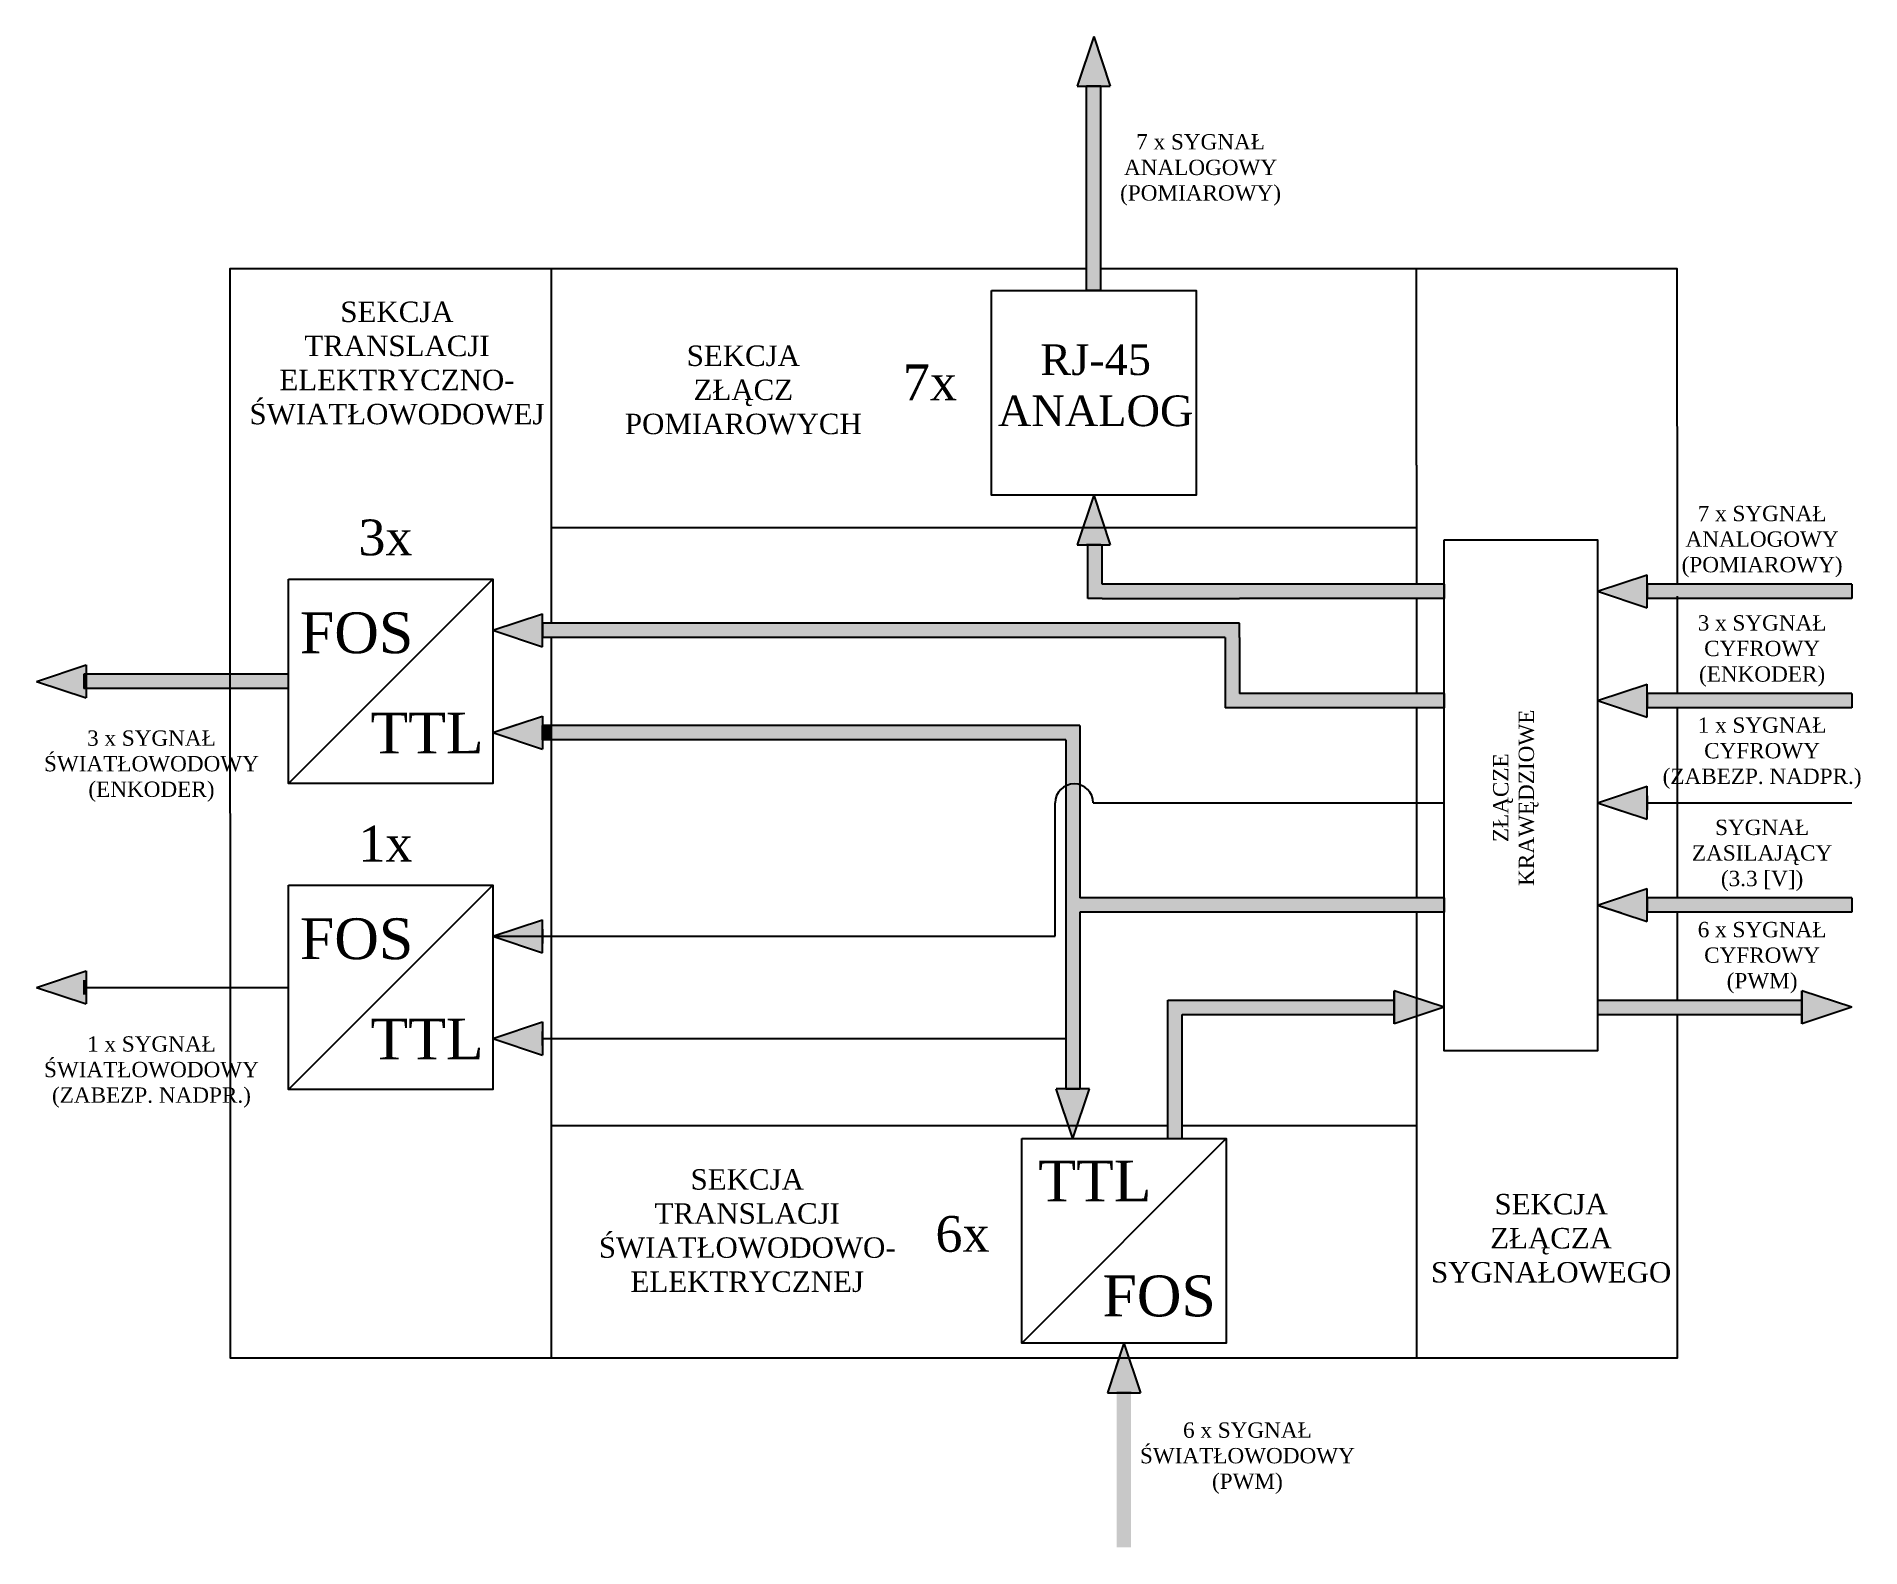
# Model space of a CAD drawing. Header units: millimetres. Extents: x 2227 to 4010, y 993 to 2472.
import ezdxf

# ---------------------------------------------------------------- set-up
doc = ezdxf.new("R2010")
doc.units = ezdxf.units.MM
doc.linetypes.add('ACAD_ISO02W100', pattern=[15, 12, -3])
doc.styles.get("Standard").update_dxf_attribs({"font": 'arial.ttf'})

msp = doc.modelspace()

# ---------------------------------------------------------------- hatches: boundary and pattern name
at = {"true_color": 0xa953a0}
h = msp.add_hatch(color=215, dxfattribs=at)
h.dxf.hatch_style = 1
h.paths.add_polyline_path([(3260.7, 2471.6), (3244.5, 2423), (3260.7, 2423)])
h.paths.add_polyline_path([(3260.7, 2471.6), (3260.7, 2423), (3276.8, 2423)])
h = msp.add_hatch(color=215, dxfattribs=at)
h.dxf.hatch_style = 1
h.paths.add_polyline_path([(3268.8, 1974.3), (3254.8, 1974.3), (3254.8, 1921.9), (3268.8, 1921.9), (3403.2, 1921.9), (3603.2, 1921.9), (3603.2, 1935.9), (3403.2, 1935.9), (3268.8, 1935.9)])
h.paths.add_polyline_path([(4001.8, 1935.9), (3801.8, 1935.9), (3801.8, 1921.9), (4001.8, 1921.9)])
h.paths.add_polyline_path([(3267.7, 2423), (3253.7, 2423), (3253.7, 2244.5), (3267.7, 2244.5)])
h.paths.add_polyline_path([(3267.7, 2244.5), (3253.7, 2244.5), (3253.7, 2223), (3267.7, 2223)])
h = msp.add_hatch(color=215, dxfattribs=at)
h.dxf.hatch_style = 1
h.paths.add_polyline_path([(3260.7, 2023), (3244.5, 1974.3), (3260.7, 1974.3)])
h.paths.add_polyline_path([(3260.7, 2023), (3260.7, 1974.3), (3276.8, 1974.3)])
h = msp.add_hatch(color=215, dxfattribs=at)
h.dxf.hatch_style = 1
h.paths.add_polyline_path([(3260.7, 2023), (3244.5, 1974.3), (3260.7, 1974.3)])
h.paths.add_polyline_path([(3260.7, 2023), (3260.7, 1974.3), (3276.8, 1974.3)])
h = msp.add_hatch(color=215, dxfattribs=at)
h.dxf.hatch_style = 1
h.paths.add_polyline_path([(3753.2, 1928.9), (3801.8, 1912.8), (3801.8, 1928.9)])
h.paths.add_polyline_path([(3753.2, 1928.9), (3801.8, 1928.9), (3801.8, 1945.1)])
h = msp.add_hatch(color=4)
h.dxf.hatch_style = 1
h.paths.add_polyline_path([(2673.1, 1890.7), (2721.7, 1874.5), (2721.7, 1890.7)])
h.paths.add_polyline_path([(2673.1, 1890.7), (2721.7, 1890.7), (2721.7, 1906.8)])
h = msp.add_hatch(color=4)
h.dxf.hatch_style = 1
h.paths.add_polyline_path([(2673.1, 1890.7), (2721.7, 1874.5), (2721.7, 1890.7)])
h.paths.add_polyline_path([(2673.1, 1890.7), (2721.7, 1890.7), (2721.7, 1906.8)])
h = msp.add_hatch(color=4)
h.dxf.hatch_style = 1
h.paths.add_polyline_path([(3403.2, 1897.7), (2721.7, 1897.7), (2721.7, 1883.7), (3389.2, 1883.7), (3389.2, 1814.9), (3603.2, 1814.9), (3603.2, 1828.9), (3403.2, 1828.9), (3403.2, 1883.7)])
h.paths.add_polyline_path([(3554.5, 1528.9), (3333.2, 1528.9), (3333.2, 1393.5), (3347.2, 1393.5), (3347.2, 1514.9), (3554.5, 1514.9)])
h.paths.add_polyline_path([(3953.2, 1528.9), (3753.2, 1528.9), (3753.2, 1514.9), (3953.2, 1514.9)])
h.paths.add_polyline_path([(4001.8, 1828.9), (3801.8, 1828.9), (3801.8, 1814.9), (4001.8, 1814.9)])
at = {"true_color": 0xf8d731}
h = msp.add_hatch(color=40, dxfattribs=at)
h.dxf.hatch_style = 1
h.paths.add_polyline_path([(2226.8, 1840.7), (2275.4, 1856.8), (2275.4, 1840.7)])
h.paths.add_polyline_path([(2226.8, 1840.7), (2275.4, 1840.7), (2275.4, 1824.5)])
h = msp.add_hatch(color=40, dxfattribs=at)
h.dxf.hatch_style = 1
h.paths.add_polyline_path([(2473.1, 1833.7), (2473.1, 1847.7), (2273.1, 1847.7), (2273.1, 1833.7)])
h = msp.add_hatch(color=4)
h.dxf.hatch_style = 1
h.paths.add_polyline_path([(3753.2, 1821.9), (3801.8, 1805.8), (3801.8, 1821.9)])
h.paths.add_polyline_path([(3753.2, 1821.9), (3801.8, 1821.9), (3801.8, 1838.1)])
h = msp.add_hatch(color=4)
h.dxf.hatch_style = 1
h.paths.add_polyline_path([(3753.2, 1821.9), (3801.8, 1805.8), (3801.8, 1821.9)])
h.paths.add_polyline_path([(3753.2, 1821.9), (3801.8, 1821.9), (3801.8, 1838.1)])
h = msp.add_hatch(color=256)
h.dxf.hatch_style = 1
h.paths.add_polyline_path([(2673.1, 1790.7), (2721.7, 1806.8), (2721.7, 1790.7)])
h.paths.add_polyline_path([(2673.1, 1790.7), (2721.7, 1790.7), (2721.7, 1774.5)])
h = msp.add_hatch(color=256)
h.dxf.hatch_style = 1
h.paths.add_polyline_path([(2673.1, 1790.7), (2721.7, 1806.8), (2721.7, 1790.7)])
h.paths.add_polyline_path([(2673.1, 1790.7), (2721.7, 1790.7), (2721.7, 1774.5)])
h = msp.add_hatch(color=256)
h.dxf.hatch_style = 1
h.paths.add_polyline_path([(2730, 1797.7), (2721.7, 1797.7), (2721.7, 1783.7), (2730, 1783.7)])
h = msp.add_hatch(color=256)
h.dxf.hatch_style = 1
h.paths.add_polyline_path([(3247.2, 1797.7), (2730, 1797.7), (2730, 1783.7), (3233.2, 1783.7), (3233.2, 1738.5, -0.196024), (3247.2, 1739.6), (3247.2, 1783.7)])
h.paths.add_polyline_path([(3247.2, 1739.6, 0.196024), (3233.2, 1738.5), (3233.2, 1442.1), (3247.2, 1442.1), (3247.2, 1614.9), (3603.2, 1614.9), (3603.2, 1628.9), (3247.2, 1628.9)])
h.paths.add_polyline_path([(4001.8, 1628.9), (3801.8, 1628.9), (3801.8, 1614.9), (4001.8, 1614.9)])
h = msp.add_hatch(color=4)
h.dxf.hatch_style = 1
h.paths.add_polyline_path([(3753.2, 1721.9), (3801.8, 1705.8), (3801.8, 1721.9)])
h.paths.add_polyline_path([(3753.2, 1721.9), (3801.8, 1721.9), (3801.8, 1738.1)])
h = msp.add_hatch(color=4)
h.dxf.hatch_style = 1
h.paths.add_polyline_path([(3753.2, 1721.9), (3801.8, 1705.8), (3801.8, 1721.9)])
h.paths.add_polyline_path([(3753.2, 1721.9), (3801.8, 1721.9), (3801.8, 1738.1)])
h = msp.add_hatch(color=256)
h.dxf.hatch_style = 1
h.paths.add_polyline_path([(3753.2, 1621.9), (3801.8, 1605.8), (3801.8, 1621.9)])
h.paths.add_polyline_path([(3753.2, 1621.9), (3801.8, 1621.9), (3801.8, 1638.1)])
h = msp.add_hatch(color=256)
h.dxf.hatch_style = 1
h.paths.add_polyline_path([(3753.2, 1621.9), (3801.8, 1605.8), (3801.8, 1621.9)])
h.paths.add_polyline_path([(3753.2, 1621.9), (3801.8, 1621.9), (3801.8, 1638.1)])
h = msp.add_hatch(color=4)
h.dxf.hatch_style = 1
h.paths.add_polyline_path([(2673.1, 1591.4), (2721.7, 1575.2), (2721.7, 1591.4)])
h.paths.add_polyline_path([(2673.1, 1591.4), (2721.7, 1591.4), (2721.7, 1607.6)])
h = msp.add_hatch(color=4)
h.dxf.hatch_style = 1
h.paths.add_polyline_path([(2673.1, 1591.4), (2721.7, 1575.2), (2721.7, 1591.4)])
h.paths.add_polyline_path([(2673.1, 1591.4), (2721.7, 1591.4), (2721.7, 1607.6)])
h = msp.add_hatch(color=40, dxfattribs=at)
h.dxf.hatch_style = 1
h.paths.add_polyline_path([(2226.8, 1541.4), (2275.4, 1557.6), (2275.4, 1541.4)])
h.paths.add_polyline_path([(2226.8, 1541.4), (2275.4, 1541.4), (2275.4, 1525.2)])
h = msp.add_hatch(color=4)
h.dxf.hatch_style = 1
h.paths.add_polyline_path([(3603.2, 1521.9), (3554.5, 1505.8), (3554.5, 1521.9)])
h.paths.add_polyline_path([(3603.2, 1521.9), (3554.5, 1521.9), (3554.5, 1538.1)])
h = msp.add_hatch(color=4)
h.dxf.hatch_style = 1
h.paths.add_polyline_path([(4001.8, 1521.9), (3953.2, 1505.8), (3953.2, 1521.9)])
h.paths.add_polyline_path([(4001.8, 1521.9), (3953.2, 1521.9), (3953.2, 1538.1)])
h = msp.add_hatch(color=256)
h.dxf.hatch_style = 1
h.paths.add_polyline_path([(2673.1, 1491.4), (2721.7, 1507.6), (2721.7, 1491.4)])
h.paths.add_polyline_path([(2673.1, 1491.4), (2721.7, 1491.4), (2721.7, 1475.2)])
h = msp.add_hatch(color=256)
h.dxf.hatch_style = 1
h.paths.add_polyline_path([(2673.1, 1491.4), (2721.7, 1507.6), (2721.7, 1491.4)])
h.paths.add_polyline_path([(2673.1, 1491.4), (2721.7, 1491.4), (2721.7, 1475.2)])
h = msp.add_hatch(color=256)
h.dxf.hatch_style = 1
h.paths.add_polyline_path([(3240.2, 1393.5), (3256.4, 1442.1), (3240.2, 1442.1)])
h.paths.add_polyline_path([(3240.2, 1393.5), (3240.2, 1442.1), (3224, 1442.1)])
h = msp.add_hatch(color=256)
h.dxf.hatch_style = 1
h.paths.add_polyline_path([(3240.2, 1393.5), (3256.4, 1442.1), (3240.2, 1442.1)])
h.paths.add_polyline_path([(3240.2, 1393.5), (3240.2, 1442.1), (3224, 1442.1)])
h = msp.add_hatch(color=40, dxfattribs=at)
h.dxf.hatch_style = 1
h.paths.add_polyline_path([(3290.2, 1193.5), (3274, 1144.8), (3290.2, 1144.8)])
h.paths.add_polyline_path([(3290.2, 1193.5), (3290.2, 1144.8), (3306.4, 1144.8)])
h = msp.add_hatch(color=40, dxfattribs=at)
h.dxf.hatch_style = 1
h.paths.add_polyline_path([(3297.2, 1144.8), (3283.2, 1144.8), (3283.2, 993.5), (3297.2, 993.5)])

# ---------------------------------------------------------------- linework, layer by layer
at = {"color": 215, "true_color": 0xa953a0}
for p, q in [((3260.7, 2471.6), (3244.5, 2423)), ((3260.7, 2471.6), (3244.5, 2423)), ((3260.7, 2471.6), (3252.9, 2448.2)), ((3260.7, 2471.6), (3252.9, 2448.2)), ((3260.7, 2471.6), (3252.9, 2448.2)), ((3260.7, 2471.6), (3252.9, 2448.2)), ((3260.7, 2471.6), (3276.8, 2423)), ((3260.7, 2471.6), (3276.8, 2423)), ((3244.5, 2423), (3276.8, 2423)), ((3244.5, 2423), (3276.8, 2423)), ((3253.7, 2223), (3253.7, 2423)), ((3267.7, 2423), (3253.7, 2423)), ((3267.7, 2223), (3267.7, 2423)), ((3267.7, 2223), (3253.7, 2223)), ((3260.7, 2023), (3244.5, 1974.3)), ((3260.7, 2023), (3244.5, 1974.3)), ((3260.7, 2023), (3244.5, 1974.3)), ((3260.7, 2023), (3244.5, 1974.3)), ((3260.7, 2023), (3252.9, 1999.5)), ((3260.7, 2023), (3252.9, 1999.5)), ((3260.7, 2023), (3252.9, 1999.5)), ((3260.7, 2023), (3252.9, 1999.5)), ((3260.7, 2023), (3252.9, 1999.5)), ((3260.7, 2023), (3252.9, 1999.5)), ((3260.7, 2023), (3252.9, 1999.5)), ((3260.7, 2023), (3252.9, 1999.5)), ((3260.7, 2023), (3276.8, 1974.3)), ((3260.7, 2023), (3276.8, 1974.3)), ((3260.7, 2023), (3276.8, 1974.3)), ((3260.7, 2023), (3276.8, 1974.3)), ((3244.5, 1974.3), (3276.8, 1974.3)), ((3244.5, 1974.3), (3276.8, 1974.3)), ((3244.5, 1974.3), (3276.8, 1974.3)), ((3244.5, 1974.3), (3276.8, 1974.3)), ((3244.5, 1974.3), (3276.8, 1974.3)), ((3244.5, 1974.3), (3276.8, 1974.3)), ((3267.7, 1974.3), (3253.7, 1974.3)), ((3267.7, 1974.3), (3253.7, 1974.3)), ((3254.8, 1921.9), (3254.8, 1974.3)), ((3268.8, 1935.9), (3268.8, 1974.3)), ((3753.2, 1928.9), (3801.8, 1945.1)), ((3753.2, 1928.9), (3801.8, 1945.1)), ((3801.8, 1912.8), (3801.8, 1945.1)), ((3801.8, 1912.8), (3801.8, 1945.1)), ((3403.2, 1935.9), (3268.8, 1935.9)), ((3603.2, 1935.9), (3403.2, 1935.9)), ((3603.2, 1935.9), (3603.2, 1921.9)), ((3753.2, 1928.9), (3776.6, 1921.2)), ((3753.2, 1928.9), (3776.6, 1921.2)), ((3753.2, 1928.9), (3801.8, 1912.8)), ((3753.2, 1928.9), (3776.6, 1921.2)), ((3753.2, 1928.9), (3776.6, 1921.2)), ((3753.2, 1928.9), (3801.8, 1912.8)), ((4001.8, 1935.9), (3801.8, 1935.9)), ((3801.8, 1935.9), (3801.8, 1921.9)), ((4001.8, 1935.9), (4001.8, 1921.9)), ((3268.8, 1921.9), (3254.8, 1921.9)), ((3268.8, 1921.9), (3403.2, 1921.9)), ((3603.2, 1921.9), (3403.2, 1921.9)), ((4001.8, 1921.9), (3801.8, 1921.9))]:
    msp.add_line(p, q, dxfattribs=at)
for p, q in [((3160.7, 2023), (3160.7, 2223)), ((3576.2, 2052.2), (3576.2, 1935.9)), ((2473.1, 1740.7), (2673.1, 1940.7)), ((3576.2, 1921.9), (3576.2, 1828.9)), ((2673.1, 1790.7), (2721.7, 1806.8)), ((2673.1, 1790.7), (2721.7, 1806.8)), ((2673.1, 1790.7), (2721.7, 1806.8)), ((2673.1, 1790.7), (2721.7, 1806.8)), ((2721.7, 1806.8), (2721.7, 1774.5)), ((2721.7, 1806.8), (2721.7, 1774.5)), ((2721.7, 1806.8), (2721.7, 1774.5)), ((3576.2, 1814.9), (3576.2, 1628.9)), ((2673.1, 1790.7), (2696.5, 1798.4)), ((2673.1, 1790.7), (2696.5, 1798.4)), ((2673.1, 1790.7), (2696.5, 1798.4)), ((2673.1, 1790.7), (2696.5, 1798.4)), ((2673.1, 1790.7), (2696.5, 1798.4)), ((2673.1, 1790.7), (2696.5, 1798.4)), ((2673.1, 1790.7), (2696.5, 1798.4)), ((2673.1, 1790.7), (2696.5, 1798.4)), ((2673.1, 1790.7), (2721.7, 1774.5)), ((2673.1, 1790.7), (2721.7, 1774.5)), ((2673.1, 1790.7), (2721.7, 1774.5)), ((2673.1, 1790.7), (2721.7, 1774.5)), ((2721.7, 1783.7), (2721.7, 1797.7)), ((2721.7, 1783.7), (2721.7, 1797.7)), ((3247.2, 1797.7), (2721.7, 1797.7)), ((2721.7, 1797.7), (2721.7, 1783.7)), ((3247.2, 1797.7), (3247.2, 1783.7)), ((3233.2, 1783.7), (2721.7, 1783.7)), ((3233.2, 1783.7), (3233.2, 1442.1)), ((3247.2, 1783.7), (3247.2, 1628.9)), ((2473.1, 1441.4), (2673.1, 1641.4)), ((3603.2, 1628.9), (3247.2, 1628.9)), ((3603.2, 1628.9), (3603.2, 1614.9)), ((3603.2, 1628.9), (3603.2, 1614.9)), ((3753.2, 1621.9), (3801.8, 1638.1)), ((3753.2, 1621.9), (3801.8, 1638.1)), ((3753.2, 1621.9), (3801.8, 1638.1)), ((3753.2, 1621.9), (3801.8, 1638.1)), ((3801.8, 1605.8), (3801.8, 1638.1)), ((3801.8, 1605.8), (3801.8, 1638.1)), ((3801.8, 1605.8), (3801.8, 1638.1)), ((4001.8, 1628.9), (3801.8, 1628.9)), ((3801.8, 1628.9), (3801.8, 1614.9)), ((4001.8, 1628.9), (4001.8, 1614.9)), ((3603.2, 1614.9), (3247.2, 1614.9)), ((3247.2, 1614.9), (3247.2, 1442.1)), ((3576.2, 1614.9), (3576.2, 1406.4)), ((3753.2, 1621.9), (3776.6, 1614.2)), ((3753.2, 1621.9), (3776.6, 1614.2)), ((3753.2, 1621.9), (3801.8, 1605.8)), ((3753.2, 1621.9), (3776.6, 1614.2)), ((3753.2, 1621.9), (3776.6, 1614.2)), ((3753.2, 1621.9), (3801.8, 1605.8)), ((3753.2, 1621.9), (3776.6, 1614.2)), ((3753.2, 1621.9), (3776.6, 1614.2)), ((3753.2, 1621.9), (3801.8, 1605.8)), ((3753.2, 1621.9), (3776.6, 1614.2)), ((3753.2, 1621.9), (3776.6, 1614.2)), ((3753.2, 1621.9), (3801.8, 1605.8)), ((4001.8, 1614.9), (3801.8, 1614.9)), ((2673.1, 1491.4), (2721.7, 1507.6)), ((2673.1, 1491.4), (2721.7, 1507.6)), ((2673.1, 1491.4), (2721.7, 1507.6)), ((2673.1, 1491.4), (2721.7, 1507.6)), ((2673.1, 1491.4), (2696.5, 1499.1)), ((2673.1, 1491.4), (2696.5, 1499.1)), ((2673.1, 1491.4), (2696.5, 1499.1)), ((2673.1, 1491.4), (2696.5, 1499.1)), ((2673.1, 1491.4), (2696.5, 1499.1)), ((2673.1, 1491.4), (2696.5, 1499.1)), ((2673.1, 1491.4), (2696.5, 1499.1)), ((2673.1, 1491.4), (2696.5, 1499.1)), ((2721.7, 1507.6), (2721.7, 1475.2)), ((2721.7, 1507.6), (2721.7, 1475.2)), ((2721.7, 1507.6), (2721.7, 1475.2)), ((2721.7, 1507.6), (2721.7, 1475.2)), ((2721.7, 1507.6), (2721.7, 1475.2)), ((2721.7, 1507.6), (2721.7, 1475.2)), ((2721.7, 1484.4), (2721.7, 1498.4)), ((2721.7, 1484.4), (2721.7, 1498.4)), ((2721.7, 1484.4), (2721.7, 1498.4)), ((2673.1, 1491.4), (2721.7, 1475.2)), ((2673.1, 1491.4), (2721.7, 1475.2)), ((2673.1, 1491.4), (2721.7, 1475.2)), ((2673.1, 1491.4), (2721.7, 1475.2)), ((2721.7, 1491.4), (3233.2, 1491.4)), ((3240.2, 1393.5), (3224, 1442.1)), ((3240.2, 1393.5), (3224, 1442.1)), ((3256.4, 1442.1), (3224, 1442.1)), ((3240.2, 1393.5), (3224, 1442.1)), ((3240.2, 1393.5), (3224, 1442.1)), ((3256.4, 1442.1), (3224, 1442.1)), ((3256.4, 1442.1), (3224, 1442.1)), ((3233.2, 1442.1), (3247.2, 1442.1)), ((3233.2, 1442.1), (3247.2, 1442.1)), ((3240.2, 1393.5), (3256.4, 1442.1)), ((3240.2, 1393.5), (3256.4, 1442.1)), ((3240.2, 1393.5), (3256.4, 1442.1)), ((3240.2, 1393.5), (3256.4, 1442.1)), ((3240.2, 1393.5), (3247.9, 1416.9)), ((3240.2, 1393.5), (3247.9, 1416.9)), ((3240.2, 1393.5), (3247.9, 1416.9)), ((3240.2, 1393.5), (3247.9, 1416.9)), ((3240.2, 1393.5), (3247.9, 1416.9)), ((3240.2, 1393.5), (3247.9, 1416.9)), ((3240.2, 1393.5), (3247.9, 1416.9)), ((3240.2, 1393.5), (3247.9, 1416.9)), ((3190.2, 1193.5), (3390.2, 1393.5))]:
    msp.add_line(p, q)
at = {"color": 4}
for p, q in [((2673.1, 1890.7), (2721.7, 1906.8)), ((2673.1, 1890.7), (2721.7, 1906.8)), ((2673.1, 1890.7), (2721.7, 1906.8)), ((2673.1, 1890.7), (2721.7, 1906.8)), ((2721.7, 1874.5), (2721.7, 1906.8)), ((2721.7, 1874.5), (2721.7, 1906.8)), ((2721.7, 1874.5), (2721.7, 1906.8)), ((3403.2, 1897.7), (2721.7, 1897.7)), ((2721.7, 1897.7), (2721.7, 1883.7)), ((3403.2, 1883.7), (3403.2, 1897.7)), ((2673.1, 1890.7), (2696.5, 1882.9)), ((2673.1, 1890.7), (2696.5, 1882.9)), ((2673.1, 1890.7), (2721.7, 1874.5)), ((2673.1, 1890.7), (2696.5, 1882.9)), ((2673.1, 1890.7), (2696.5, 1882.9)), ((2673.1, 1890.7), (2721.7, 1874.5)), ((2673.1, 1890.7), (2696.5, 1882.9)), ((2673.1, 1890.7), (2696.5, 1882.9)), ((2673.1, 1890.7), (2721.7, 1874.5)), ((2673.1, 1890.7), (2696.5, 1882.9)), ((2673.1, 1890.7), (2696.5, 1882.9)), ((2673.1, 1890.7), (2721.7, 1874.5)), ((3389.2, 1883.7), (2721.7, 1883.7)), ((3389.2, 1883.7), (3389.2, 1814.9)), ((3403.2, 1883.7), (3403.2, 1828.9)), ((3753.2, 1821.9), (3801.8, 1838.1)), ((3753.2, 1821.9), (3801.8, 1838.1)), ((3753.2, 1821.9), (3801.8, 1838.1)), ((3753.2, 1821.9), (3801.8, 1838.1)), ((3801.8, 1805.8), (3801.8, 1838.1)), ((3801.8, 1805.8), (3801.8, 1838.1)), ((3801.8, 1805.8), (3801.8, 1838.1)), ((3603.2, 1828.9), (3403.2, 1828.9)), ((3603.2, 1828.9), (3603.2, 1814.9)), ((3753.2, 1821.9), (3776.6, 1814.2)), ((3753.2, 1821.9), (3776.6, 1814.2)), ((3753.2, 1821.9), (3801.8, 1805.8)), ((3753.2, 1821.9), (3776.6, 1814.2)), ((3753.2, 1821.9), (3776.6, 1814.2)), ((3753.2, 1821.9), (3801.8, 1805.8)), ((3753.2, 1821.9), (3776.6, 1814.2)), ((3753.2, 1821.9), (3776.6, 1814.2)), ((3753.2, 1821.9), (3801.8, 1805.8)), ((3753.2, 1821.9), (3776.6, 1814.2)), ((3753.2, 1821.9), (3776.6, 1814.2)), ((3753.2, 1821.9), (3801.8, 1805.8)), ((4001.8, 1828.9), (3801.8, 1828.9)), ((3801.8, 1828.9), (3801.8, 1814.9)), ((4001.8, 1828.9), (4001.8, 1814.9)), ((3603.2, 1814.9), (3389.2, 1814.9)), ((4001.8, 1814.9), (3801.8, 1814.9)), ((3753.2, 1721.9), (3801.8, 1738.1)), ((3753.2, 1721.9), (3801.8, 1738.1)), ((3753.2, 1721.9), (3801.8, 1738.1)), ((3753.2, 1721.9), (3801.8, 1738.1)), ((3801.8, 1705.8), (3801.8, 1738.1)), ((3801.8, 1705.8), (3801.8, 1738.1)), ((3801.8, 1705.8), (3801.8, 1738.1)), ((3222.9, 1591.4), (3222.9, 1721.8)), ((3260.1, 1721.8), (3603.2, 1721.8)), ((3753.2, 1721.9), (3776.6, 1714.2)), ((3753.2, 1721.9), (3776.6, 1714.2)), ((3753.2, 1721.9), (3801.8, 1705.8)), ((3753.2, 1721.9), (3776.6, 1714.2)), ((3753.2, 1721.9), (3776.6, 1714.2)), ((3753.2, 1721.9), (3801.8, 1705.8)), ((3753.2, 1721.9), (3776.6, 1714.2)), ((3753.2, 1721.9), (3776.6, 1714.2)), ((3753.2, 1721.9), (3801.8, 1705.8)), ((3753.2, 1721.9), (3776.6, 1714.2)), ((3753.2, 1721.9), (3776.6, 1714.2)), ((3753.2, 1721.9), (3801.8, 1705.8)), ((3801.8, 1728.9), (3801.8, 1714.9)), ((3801.8, 1721.9), (4001.8, 1721.9)), ((2673.1, 1591.4), (2721.7, 1607.6)), ((2673.1, 1591.4), (2721.7, 1607.6)), ((2673.1, 1591.4), (2721.7, 1607.6)), ((2673.1, 1591.4), (2721.7, 1607.6)), ((2721.7, 1575.2), (2721.7, 1607.6)), ((2721.7, 1575.2), (2721.7, 1607.6)), ((2721.7, 1575.2), (2721.7, 1607.6)), ((2673.1, 1591.4), (3222.9, 1591.4)), ((2673.1, 1591.4), (2696.5, 1583.7)), ((2673.1, 1591.4), (2696.5, 1583.7)), ((2673.1, 1591.4), (2721.7, 1575.2)), ((2673.1, 1591.4), (2696.5, 1583.7)), ((2673.1, 1591.4), (2696.5, 1583.7)), ((2673.1, 1591.4), (2721.7, 1575.2)), ((2673.1, 1591.4), (2696.5, 1583.7)), ((2673.1, 1591.4), (2696.5, 1583.7)), ((2673.1, 1591.4), (2721.7, 1575.2)), ((2673.1, 1591.4), (2696.5, 1583.7)), ((2673.1, 1591.4), (2696.5, 1583.7)), ((2673.1, 1591.4), (2721.7, 1575.2)), ((2721.7, 1598.4), (2721.7, 1584.4)), ((3603.2, 1521.9), (3554.5, 1538.1)), ((3603.2, 1521.9), (3554.5, 1538.1)), ((3554.5, 1505.8), (3554.5, 1538.1)), ((3554.5, 1538.1), (3554.5, 1505.8)), ((3554.5, 1538.1), (3554.5, 1505.8)), ((4001.8, 1521.9), (3953.2, 1538.1)), ((4001.8, 1521.9), (3953.2, 1538.1)), ((3953.2, 1505.8), (3953.2, 1538.1)), ((3953.2, 1538.1), (3953.2, 1505.8)), ((3953.2, 1538.1), (3953.2, 1505.8)), ((3333.2, 1528.9), (3554.5, 1528.9)), ((3333.2, 1393.5), (3333.2, 1528.9)), ((3554.5, 1528.9), (3554.5, 1514.9)), ((3554.5, 1514.9), (3554.5, 1528.9)), ((3603.2, 1521.9), (3554.5, 1505.8)), ((3603.2, 1521.9), (3554.5, 1505.8)), ((3603.2, 1521.9), (3579.7, 1514.2)), ((3603.2, 1521.9), (3579.7, 1514.2)), ((3603.2, 1521.9), (3579.7, 1514.2)), ((3603.2, 1521.9), (3579.7, 1514.2)), ((3753.2, 1528.9), (3753.2, 1514.9)), ((3753.2, 1528.9), (3953.2, 1528.9)), ((3953.2, 1514.9), (3953.2, 1528.9)), ((4001.8, 1521.9), (3953.2, 1505.8)), ((4001.8, 1521.9), (3953.2, 1505.8)), ((4001.8, 1521.9), (3978.4, 1514.2)), ((4001.8, 1521.9), (3978.4, 1514.2)), ((4001.8, 1521.9), (3978.4, 1514.2)), ((4001.8, 1521.9), (3978.4, 1514.2)), ((3347.2, 1514.9), (3554.5, 1514.9)), ((3347.2, 1393.5), (3347.2, 1514.9)), ((3753.2, 1514.9), (3953.2, 1514.9))]:
    msp.add_line(p, q, dxfattribs=at)
at = {"color": 40, "true_color": 0xf8d731}
for p, q in [((2226.8, 1840.7), (2275.4, 1856.8)), ((2226.8, 1840.7), (2275.4, 1856.8)), ((2275.4, 1856.8), (2275.4, 1824.5)), ((2275.4, 1856.8), (2275.4, 1824.5)), ((2226.8, 1840.7), (2250.2, 1848.4)), ((2226.8, 1840.7), (2250.2, 1848.4)), ((2226.8, 1840.7), (2250.2, 1848.4)), ((2226.8, 1840.7), (2250.2, 1848.4)), ((2226.8, 1840.7), (2275.4, 1824.5)), ((2226.8, 1840.7), (2275.4, 1824.5)), ((2473.1, 1847.7), (2273.1, 1847.7)), ((2273.1, 1847.7), (2273.1, 1833.7)), ((2275.4, 1833.7), (2275.4, 1847.7)), ((2473.1, 1833.7), (2273.1, 1833.7)), ((2226.8, 1541.4), (2275.4, 1557.6)), ((2226.8, 1541.4), (2275.4, 1557.6)), ((2275.4, 1557.6), (2275.4, 1525.2)), ((2275.4, 1557.6), (2275.4, 1525.2)), ((2226.8, 1541.4), (2250.2, 1549.1)), ((2226.8, 1541.4), (2250.2, 1549.1)), ((2226.8, 1541.4), (2250.2, 1549.1)), ((2226.8, 1541.4), (2250.2, 1549.1)), ((2226.8, 1541.4), (2275.4, 1525.2)), ((2226.8, 1541.4), (2275.4, 1525.2)), ((2273.1, 1548.4), (2273.1, 1534.4)), ((2275.4, 1534.4), (2275.4, 1548.4)), ((2275.4, 1541.4), (2473.1, 1541.4)), ((3290.2, 1193.5), (3274, 1144.8)), ((3290.2, 1193.5), (3274, 1144.8)), ((3290.2, 1193.5), (3282.4, 1170)), ((3290.2, 1193.5), (3282.4, 1170)), ((3290.2, 1193.5), (3282.4, 1170)), ((3290.2, 1193.5), (3282.4, 1170)), ((3290.2, 1193.5), (3306.4, 1144.8)), ((3290.2, 1193.5), (3306.4, 1144.8)), ((3274, 1144.8), (3306.4, 1144.8)), ((3274, 1144.8), (3306.4, 1144.8)), ((3283.2, 1144.8), (3297.2, 1144.8)), ((3297.2, 1144.8), (3283.2, 1144.8))]:
    msp.add_line(p, q, dxfattribs=at)
for points in [[(3831, 1514.9), (3831.1, 1178.6), (2416.5, 1178.6), (2416.3, 2244.5), (3253.7, 2244.5)], [(2730, 2244.5), (2730, 1897.7)], [(3267.7, 2244.5), (3830.9, 2244.5), (3831, 1935.9)], [(3576.2, 2052.2), (3576.2, 2244.5)], [(2730, 1991.3), (3576.2, 1991.3)], [(3831, 1924.1), (3831, 1828.9)], [(2730, 1883.7), (2730, 1406.4)], [(3831, 1814.9), (3831, 1628.9)], [(3831, 1614.9), (3831, 1528.9)], [(2730, 1406.4), (3333.2, 1406.4)], [(2730, 1406.4), (2730, 1178.6)], [(3347.2, 1406.4), (3576.2, 1406.4)], [(3576.2, 1406.4), (3576.2, 1178.6)]]:
    msp.add_lwpolyline(points)
for points in [[(3160.7, 2223), (3360.7, 2223), (3360.7, 2023), (3160.7, 2023)], [(3603.2, 1979.3), (3753.2, 1979.3), (3753.2, 1479.3), (3603.2, 1479.3)], [(2473.1, 1940.7), (2673.1, 1940.7), (2673.1, 1740.7), (2473.1, 1740.7)], [(2473.1, 1641.4), (2673.1, 1641.4), (2673.1, 1441.4), (2473.1, 1441.4)], [(3190.2, 1393.5), (3390.2, 1393.5), (3390.2, 1193.5), (3190.2, 1193.5)]]:
    msp.add_lwpolyline(points, close=True)
at = {"color": 4}
msp.add_arc((3241.5, 1721.8), 18.6, 0, 180, dxfattribs=at)

# ---------------------------------------------------------------- texts
at = {"color": 215, "linetype": 'ACAD_ISO02W100', "true_color": 0xa953a0, "char_height": 15, "width": 1538.392, "attachment_point": 5}
for insert in [(3365.1, 2341.1), (3914.2, 1977.5)]:
    msp.add_mtext('{\\fTimes New Roman|b0|i0|c238|p18;7 x SYGNAŁ^JANALOGOWY^J(POMIAROWY)}', dxfattribs=dict(at, insert=insert))
at = {"linetype": 'ACAD_ISO02W100', "attachment_point": 5}
for s, insert, char_height, width in [('{\\fTimes New Roman|b0|i0|c238|p18;SEKCJA ^JTRANSLACJI ^JELEKTRYCZNO-^JŚWIATŁOWODOWEJ}', (2579.3, 2152), 20, 785.109), ('{\\fTimes New Roman|b0|i0|c238|p18;SEKCJA ^JZŁĄCZ^JPOMIAROWYCH}', (2918, 2125.7), 20, 1538.392), ('{\\fTimes New Roman|b0|i0|c238|p18;RJ-45^JANALOG}', (3262.5, 2130.2), 30, 3076.785), ('{\\fTimes New Roman|b0|i0|c238|p18;7x}', (3100.4, 2133.2), 35, 1538.392), ('{\\fTimes New Roman|b0|i0|c238|p18;3x}', (2568, 1981.3), 35, 1538.392), ('{\\fTimes New Roman|b0|i0|c238|p18;FOS}', (2539.8, 1888), 40, 3076.785), ('{\\fTimes New Roman|b0|i0|c238|p18;TTL}', (2608.7, 1790.2), 40, 3076.785), ('{\\fTimes New Roman|b0|i0|c238|p18;1x}', (2568, 1682), 35, 1538.392), ('{\\fTimes New Roman|b0|i0|c238|p18;FOS}', (2539.8, 1588.7), 40, 3076.785), ('{\\fTimes New Roman|b0|i0|c238|p18;TTL}', (2608.7, 1490.9), 40, 3076.785), ('{\\fTimes New Roman|b0|i0|c238|p18;SEKCJA ^JTRANSLACJI ^JŚWIATŁOWODOWO-^JELEKTRYCZNEJ}', (2921.8, 1303.4), 20, 785.109), ('{\\fTimes New Roman|b0|i0|c238|p18;TTL}', (3261.8, 1352), 40, 3076.785), ('{\\fTimes New Roman|b0|i0|c238|p18;SEKCJA ^JZŁĄCZA ^JSYGNAŁOWEGO}', (3707.9, 1295.8), 20, 1538.392), ('{\\fTimes New Roman|b0|i0|c238|p18;6x}', (3132.3, 1300), 35, 1538.392), ('{\\fTimes New Roman|b0|i0|c238|p18;FOS}', (3324.6, 1239.3), 40, 3076.785)]:
    msp.add_mtext(s, dxfattribs=dict(at, insert=insert, char_height=char_height, width=width))
at = {"color": 4, "linetype": 'ACAD_ISO02W100', "char_height": 15, "width": 1538.392, "attachment_point": 5}
for s, insert in [('{\\fTimes New Roman|b0|i0|c238|p18;3 x SYGNAŁ^JCYFROWY^J(ENKODER)}', (3914.2, 1870.5)), ('{\\fTimes New Roman|b0|i0|c238|p18;1 x SYGNAŁ^JCYFROWY^J(ZABEZP. NADPR.)}', (3914.2, 1770.5)), ('{\\fTimes New Roman|b0|i0|c238|p18;6 x SYGNAŁ^JCYFROWY^J(PWM)}', (3914.2, 1570.5))]:
    msp.add_mtext(s, dxfattribs=dict(at, insert=insert))
at = {"linetype": 'ACAD_ISO02W100', "insert": (3673.4, 1726.9), "char_height": 15, "width": 1538.392, "attachment_point": 5, "rotation": 90}
msp.add_mtext('{\\fTimes New Roman|b0|i0|c238|p18;ZŁĄCZE^JKRAWĘDZIOWE}', dxfattribs=at)
at = {"color": 40, "linetype": 'ACAD_ISO02W100', "true_color": 0xf8d731, "char_height": 15, "width": 1538.392, "attachment_point": 5}
for s, insert in [('{\\fTimes New Roman|b0|i0|c238|p18;3 x SYGNAŁ^JŚWIATŁOWODOWY^J(ENKODER)}', (2339.2, 1757.8)), ('{\\fTimes New Roman|b0|i0|c238|p18;1 x SYGNAŁ^JŚWIATŁOWODOWY^J(ZABEZP. NADPR.)}', (2339.2, 1458.6)), ('{\\fTimes New Roman|b0|i0|c238|p18;6 x SYGNAŁ^JŚWIATŁOWODOWY^J(PWM)}', (3410.9, 1080.9))]:
    msp.add_mtext(s, dxfattribs=dict(at, insert=insert))
at = {"color": 1, "linetype": 'ACAD_ISO02W100', "insert": (3914.2, 1670.5), "char_height": 15, "width": 1538.392, "attachment_point": 5}
msp.add_mtext('{\\fTimes New Roman|b0|i0|c238|p18;\\C256;SYGNAŁ^JZASILAJĄCY^J(3.3 [V])}', dxfattribs=at)

doc.saveas('drawing.dxf')
